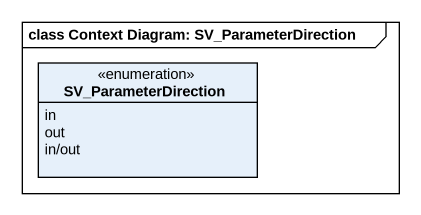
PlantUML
@startuml
mainframe class Context Diagram: SV_ParameterDirection
hide circle
hide empty members
enum SV_ParameterDirection {
  in
  out
  in/out
}
@enduml
